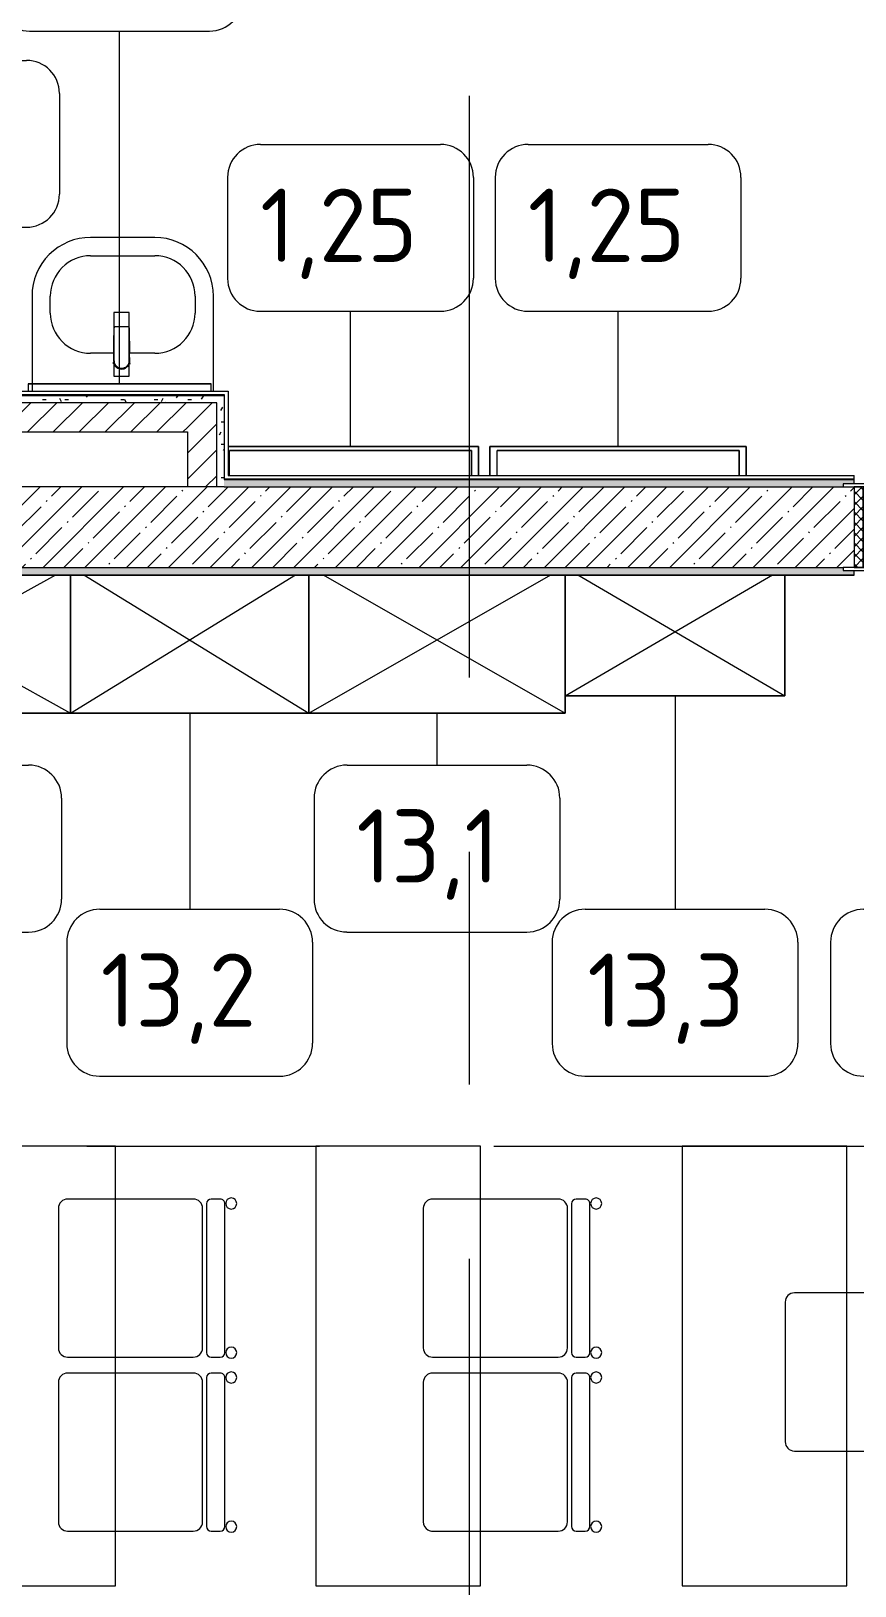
# Model space of a CAD drawing. Header units: millimetres. Extents: x 81566 to 292854, y -8553 to 29000.
# Drawn here: x 97413 to 99662, y 2400 to 6644 of the extents above; entities that cross this region are included whole.
import ezdxf

# ---------------------------------------------------------------- set-up
doc = ezdxf.new("R2010")
doc.units = ezdxf.units.MM
doc.linetypes.add('Осевая', pattern=[3175, 635, -476.25, 1587.5, -476.25])
for name, color, linetype, lineweight in [('0-1', 7, 'Continuous', 9), ('A-DOOR', 7, 'Continuous', 9), ('A-DOOR-FRAM-2', 7, 'Continuous', 9), ('A-WALL', 7, 'Continuous', 9), ('I-FURN-IDEN', 7, 'Continuous', 9), ('I-WALL', 7, 'Continuous', 9), ('Оси-2', 7, 'Осевая', 9)]:
    doc.layers.add(name, color=color, linetype=linetype, lineweight=lineweight)
for name, color, linetype, lineweight, true_color in [('A-DOOR-1', 7, 'Continuous', 9, 0xc0c0c0), ('A-DOOR-FRAM-1', 7, 'Continuous', 9, 0xc0c0c0), ('A-WALL-1', 9, 'Continuous', 9, 0x808080), ('A-WALL-FNSH-1', 9, 'Continuous', 9, 0x808080), ('I-FURN-1', 9, 'Continuous', 9, 0x808080), ('P-SANR-FIXT-1', 9, 'Continuous', 13, 0x808080)]:
    doc.layers.add(name, color=color, linetype=linetype, lineweight=lineweight, true_color=true_color)
doc.styles.add('GOST Common', font='GOST_Common.ttf', dxfattribs={"height": 200})
pattern_1 = [(45, (0, 0), (-35.35534, 35.35534), [])]
pattern_2 = [(0, (0, 0), (121.92, 30.48), [10.058, -81.382, 10.058, -81.382, -487.68]), (0, (0, 0), (121.92, 30.48), [-182.88, 10.058, -172.822, 10.058, -81.382, -213.36]), (0, (0, 0), (121.92, 30.48), [-457.2, 10.058, -50.902, 10.058, -142.342]), (120, (45.72, 15.24), (-87.356454, 90.345817), [10.058, -81.382, 10.058, -81.382, -487.68]), (120, (45.72, 15.24), (-87.356454, 90.345817), [-182.88, 10.058, -172.822, 10.058, -81.382, -213.36]), (120, (45.72, 15.24), (-87.356454, 90.345817), [-457.2, 10.058, -50.902, 10.058, -142.342]), (240, (60.96, 76.2), (-34.563546, -120.825817), [10.058, -81.382, 10.058, -81.382, -487.68]), (240, (60.96, 76.2), (-34.563546, -120.825817), [-182.88, 10.058, -172.822, 10.058, -81.382, -213.36]), (240, (60.96, 76.2), (-34.563546, -120.825817), [-457.2, 10.058, -50.902, 10.058, -142.342])]

# ---------------------------------------------------------------- blocks, each defined once
blk = doc.blocks.new('110_Дверь_СКБ_1Ст_Внутренняя1 - Д-7а_л__950x2100h_Туалет-32220591-План расстановки мебели и оборудования 2 этажа в осях 23-33')
at = {"layer": 'A-DOOR'}
h = blk.add_hatch(dxfattribs=at)
h.set_pattern_fill('FP_11', color=256, style=0, pattern_type=2)
h.set_pattern_definition([(135, (1776.41, 174.685), (-14.14214, -14.14214), []), (225, (1776.41, 174.685), (14.14214, -14.14214), [])])
h.paths.add_polyline_path([(537.5, 110), (512.5, 110), (512.5, -110), (537.5, -110)])
at = {"layer": 'A-DOOR-FRAM-2'}
h = blk.add_hatch(dxfattribs=at)
h.set_pattern_fill('FP_12', color=256, style=0, pattern_type=2)
h.set_pattern_definition([(45, (-346.384, 174.685), (-14.1421, 14.1421), []), (135, (-346.384, 174.685), (-14.1421, -14.1421), [])])
h.paths.add_polyline_path([(-487.5, 110), (-512.5, 110), (-512.5, -110), (-487.5, -110)])
at = {"layer": 'A-DOOR-1'}
for p, q in [((487.5, 1060), (447.5, 1060)), ((447.5, 1060), (447.5, 110)), ((487.5, 110), (487.5, 1060)), ((447.5, 110), (487.5, 110))]:
    blk.add_line(p, q, dxfattribs=at)
blk.add_arc((487.5, 110), 950, 90, 180, dxfattribs=at)
at = {"layer": 'A-DOOR-FRAM-1'}
for p, q in [((-472.5, 118), (-542.5, 118)), ((-542.5, 118), (-542.5, 110)), ((-542.5, 110), (-472.5, 110)), ((-487.5, 110), (-512.5, 110)), ((-512.5, 110), (-512.5, -110)), ((-462.5, 110), (-487.5, 110)), ((-487.5, 110), (-487.5, 30)), ((-487.5, -110), (-487.5, 110)), ((-472.5, 110), (-487.5, 110)), ((-487.5, 110), (-487.5, 109)), ((-487.5, 109), (-472.5, 109)), ((-472.5, 110), (-472.5, 118)), ((-472.5, 109), (-472.5, 110)), ((-462.5, 70), (-462.5, 110)), ((487.5, 110), (487.5, 70)), ((512.5, 110), (487.5, 110)), ((567.5, 118), (497.5, 118)), ((497.5, 118), (497.5, 110)), ((512.5, 110), (497.5, 110)), ((497.5, 110), (497.5, 109)), ((497.5, 110), (567.5, 110)), ((497.5, 109), (512.5, 109)), ((512.5, 30), (512.5, 110)), ((537.5, 110), (512.5, 110)), ((512.5, 110), (512.5, -110)), ((512.5, 109), (512.5, 110)), ((537.5, -110), (537.5, 110)), ((567.5, 110), (567.5, 118)), ((-452.5, 70), (-462.5, 70)), ((-452.5, 30), (-452.5, 70)), ((487.5, 70), (477.5, 70)), ((477.5, 70), (477.5, 30)), ((-487.5, 30), (-452.5, 30)), ((-472.5, 30), (-487.5, 30)), ((-487.5, 30), (-487.5, -110)), ((-472.5, -110), (-472.5, 30)), ((477.5, 30), (512.5, 30)), ((512.5, 30), (497.5, 30)), ((497.5, 30), (497.5, -110)), ((512.5, -110), (512.5, 30)), ((-472.5, -110), (-542.5, -110)), ((-542.5, -110), (-542.5, -118)), ((-542.5, -118), (-472.5, -118)), ((-512.5, -110), (-487.5, -110)), ((-487.5, -110), (-472.5, -110)), ((-472.5, -118), (-472.5, -110)), ((497.5, -110), (512.5, -110)), ((567.5, -110), (497.5, -110)), ((497.5, -110), (497.5, -118)), ((497.5, -118), (567.5, -118)), ((512.5, -110), (537.5, -110)), ((567.5, -118), (567.5, -110))]:
    blk.add_line(p, q, dxfattribs=at)
blk = doc.blocks.new('Вешалка - 1_25-26107852-План расстановки мебели и оборудования 2 этажа в осях 23-33')
at = {"layer": 'I-FURN-1'}
for p, q in [((350, 55), (-334.1, 55)), ((-334.1, 55), (350, 55)), ((-330.4, -24.2), (-330.4, 44.4)), ((-330.4, -24.2), (-330.4, 44.4)), ((-330.4, 44.4), (330.2, 44.4)), ((330.2, 44.4), (-330.4, 44.4)), ((330.2, 44.4), (330.2, -24.2)), ((330.2, -24.2), (330.2, 44.4)), ((350, -24.2), (350, 55)), ((350, 55), (350, -24.2))]:
    blk.add_line(p, q, dxfattribs=at)
blk = doc.blocks.new('Вешалка - 1_25-V70-План расстановки мебели и оборудования 2 этажа в осях 23-33')
at = {"layer": 'I-FURN-1'}
for p, q in [((350, 55), (-350, 55)), ((-350, 55), (-350, -24.2)), ((-350, -24.2), (-350, 55)), ((-350, 55), (350, 55)), ((-330.4, -24.2), (-330.4, 44.4)), ((-330.4, -24.2), (-330.4, 44.4)), ((-330.4, 44.4), (330.2, 44.4)), ((330.2, 44.4), (-330.4, 44.4)), ((330.2, 44.4), (330.2, -24.2)), ((330.2, -24.2), (330.2, 44.4)), ((350, -24.2), (350, 55)), ((350, 55), (350, -24.2))]:
    blk.add_line(p, q, dxfattribs=at)
blk = doc.blocks.new('Стол базовый прямоугольный - 1_88-26291934-План расстановки мебели и оборудования 2 этажа в осях 23-33')
at = {"layer": 'I-FURN-1'}
for p, q in [((600, 225), (-600, 225)), ((-600, 225), (-600, -225)), ((600, -225), (600, 225)), ((-600, -225), (600, -225))]:
    blk.add_line(p, q, dxfattribs=at)
blk = doc.blocks.new('M_Стул-Breuer - 1_87-25466819-План расстановки мебели и оборудования 2 этажа в осях 23-33')
at = {"layer": 'I-FURN-1'}
for p, q in [((-215.9, 215.9), (-215.9, 85)), ((190.5, 241.3), (-190.5, 241.3)), ((215.9, 85), (215.9, 215.9)), ((-215.9, 85), (-215.9, -127)), ((215.9, -127), (215.9, 85)), ((203.2, -163.5), (-203.2, -163.5)), ((-190.5, -152.4), (190.5, -152.4)), ((-215.9, -176.2), (-215.9, -200.8)), ((215.9, -200.8), (215.9, -176.2)), ((-203.2, -213.5), (203.2, -213.5))]:
    blk.add_line(p, q, dxfattribs=at)
for centre, radius, start, end in [((-190.5, 215.9), 25.4, 150, 180), ((-190.5, 215.9), 25.4, 90, 150), ((190.5, 215.9), 25.4, 0, 90), ((-190.5, -127), 25.4, 180, 270), ((190.5, -127), 25.4, 270, 360), ((-203.2, -176.2), 12.7, 90, 180), ((203.2, -176.2), 12.7, 360, 90), ((-203.2, -200.8), 12.7, 180, 270), ((203.2, -200.8), 12.7, 270, 360), ((-203.5, -230.6), 15.1, 360, 180), ((-203.5, -230.6), 15.1, 180, 360), ((203.7, -230.6), 15.1, 360, 180), ((203.7, -230.6), 15.1, 180, 360)]:
    blk.add_arc(centre, radius, start, end, dxfattribs=at)
blk = doc.blocks.new('M_Стул-Breuer - 1_87-V76-План расстановки мебели и оборудования 2 этажа в осях 23-33')
at = {"layer": 'I-FURN-1'}
for p, q in [((-215.9, 215.9), (-215.9, 85)), ((190.5, 241.3), (-190.5, 241.3)), ((215.9, 85), (215.9, 215.9)), ((-215.9, 85), (-215.9, -127)), ((215.9, -127), (215.9, 85)), ((203.2, -163.5), (-203.2, -163.5)), ((-190.5, -152.4), (190.5, -152.4)), ((-215.9, -176.2), (-215.9, -200.8)), ((215.9, -200.8), (215.9, -176.2)), ((-203.2, -213.5), (203.2, -213.5))]:
    blk.add_line(p, q, dxfattribs=at)
for centre, radius, start, end in [((-190.5, 215.9), 25.4, 90, 180), ((190.5, 215.9), 25.4, 0, 90), ((-190.5, -127), 25.4, 180, 270), ((190.5, -127), 25.4, 270, 360), ((-203.2, -176.2), 12.7, 90, 180), ((203.2, -176.2), 12.7, 360, 90), ((-203.2, -200.8), 12.7, 180, 270), ((203.2, -200.8), 12.7, 270, 360), ((-203.5, -230.6), 15.1, 360, 180), ((-203.5, -230.6), 15.1, 180, 360), ((203.7, -230.6), 15.1, 360, 180), ((203.7, -230.6), 15.1, 180, 360)]:
    blk.add_arc(centre, radius, start, end, dxfattribs=at)
blk = doc.blocks.new('Шкаф параметрический - 13_3-25587571-План расстановки мебели и оборудования 2 этажа в осях 23-33')
at = {"layer": 'I-FURN-1'}
for p, q in [((0, 0), (565.7, 330)), ((0, 330), (0, 0)), ((0, 0), (0, 330)), ((34.3, 330), (600, 0)), ((600, 0), (600, 330)), ((600, 330), (600, 0)), ((0, 0), (600, 0)), ((600, 0), (0, 0))]:
    blk.add_line(p, q, dxfattribs=at)
blk = doc.blocks.new('Шкаф параметрический - 13_1-25587687-План расстановки мебели и оборудования 2 этажа в осях 23-33')
at = {"layer": 'I-FURN-1'}
for p, q in [((0, 0), (660.8, 377.6)), ((0, 377.6), (0, 0)), ((0, 0), (0, 377.6)), ((39.2, 377.6), (700, 0)), ((700, 0), (700, 377.6)), ((700, 377.6), (700, 47.6)), ((700, 47.6), (700, 0)), ((0, 0), (700, 0)), ((700, 0), (0, 0))]:
    blk.add_line(p, q, dxfattribs=at)
blk = doc.blocks.new('Шкаф параметрический - 13_2-25587811-План расстановки мебели и оборудования 2 этажа в осях 23-33')
at = {"layer": 'I-FURN-1'}
for p, q in [((0, 0), (613.6, 377.6)), ((0, 377.6), (0, 0)), ((0, 0), (0, 377.6)), ((36.4, 377.6), (650, 0)), ((650, 0), (650, 377.6)), ((650, 377.6), (650, 0)), ((0, 0), (650, 0)), ((650, 0), (0, 0))]:
    blk.add_line(p, q, dxfattribs=at)
blk = doc.blocks.new('Шкаф параметрический - 13_4-25587915-План расстановки мебели и оборудования 2 этажа в осях 23-33')
at = {"layer": 'I-FURN-1'}
for p, q in [((0, 0), (679.7, 377.6)), ((0, 377.6), (0, 0)), ((0, 0), (0, 377.6)), ((40.3, 377.6), (720, 0)), ((720, 0), (720, 377.6)), ((720, 377.6), (720, 0)), ((0, 0), (720, 0)), ((720, 0), (0, 0))]:
    blk.add_line(p, q, dxfattribs=at)
blk = doc.blocks.new('M_Стул-Breuer - 1_87-V90-План расстановки мебели и оборудования 2 этажа в осях 23-33')
at = {"layer": 'I-FURN-1'}
for p, q in [((-215.9, 215.9), (-215.9, 72.8)), ((190.5, 241.3), (-190.5, 241.3)), ((215.9, 72.8), (215.9, 215.9)), ((-215.9, 72.8), (-215.9, -127)), ((215.9, -127), (215.9, 72.8)), ((203.2, -163.5), (-203.2, -163.5)), ((-190.5, -152.4), (190.5, -152.4)), ((-215.9, -176.2), (-215.9, -200.8)), ((215.9, -200.8), (215.9, -176.2)), ((-203.2, -213.5), (203.2, -213.5))]:
    blk.add_line(p, q, dxfattribs=at)
for centre, radius, start, end in [((-190.5, 215.9), 25.4, 90, 180), ((190.5, 215.9), 25.4, 0, 90), ((-190.5, -127), 25.4, 180, 270), ((190.5, -127), 25.4, 270, 360), ((-203.2, -176.2), 12.7, 90, 180), ((203.2, -176.2), 12.7, 360, 90), ((-203.2, -200.8), 12.7, 180, 270), ((203.2, -200.8), 12.7, 270, 360), ((-203.5, -230.6), 15.1, 360, 180), ((-203.5, -230.6), 15.1, 180, 360), ((203.7, -230.6), 15.1, 360, 180), ((203.7, -230.6), 15.1, 180, 360)]:
    blk.add_arc(centre, radius, start, end, dxfattribs=at)
blk = doc.blocks.new('зеркало круглое500д - 1_22а зеркало круглое d500-30453653-План расстановки мебели и оборудования 2 этажа в осях 23-33')
at = {"layer": 'I-FURN-1'}
for p, q in [((-250, 0), (-250, -20)), ((-250, 0), (250, 0)), ((250, 0), (-250, 0)), ((250, -20), (250, 0))]:
    blk.add_line(p, q, dxfattribs=at)
blk = doc.blocks.new('Раковина Roca Debba 50x42 - гибкая подводка_ 640х550х165 PN6_3_ ХВ_ГВ накидная гайка BP DN15_ К-гл_кон_ П DN 50-V215-План расстановки мебели и оборудования 2 этажа в осях 23-33')
at = {"layer": 'P-SANR-FIXT-1'}
for p, q in [((-249.2, 0), (-255, 0)), ((-255, 0), (-255, -260)), ((-243, 0), (-249.2, 0)), ((-224.5, 0), (-243, 0)), ((-194.8, 0), (-224.5, 0)), ((-155.2, 0), (-194.7, 0)), ((-107.8, 0), (-155.1, 0)), ((-55, 0), (-107.7, 0)), ((0.6, 0), (-54.9, 0)), ((56.4, 0), (0.9, 0)), ((109.2, 0), (56.6, 0)), ((156.3, 0), (109.4, 0)), ((196.2, 0), (156.8, 0)), ((226, 0), (196.3, 0)), ((240, 0), (226.1, 0)), ((240, -19.9), (240, 0)), ((240, -260), (240, -19.9)), ((-95, -103.6), (-25.6, -103.6)), ((16.4, -103.6), (80, -103.6)), ((-205, -260), (-205, -213.6)), ((190, -213.6), (190, -260)), ((80, -370), (-95, -370)), ((-95, -420), (80, -420))]:
    blk.add_line(p, q, dxfattribs=at)
for centre, radius, start, end in [((-95, -213.6), 110, 90, 180), ((80, -213.6), 110, 0, 90), ((-95, -260), 160, 180, 270), ((-95, -260), 110, 180, 270), ((80, -260), 160, 270, 0), ((80, -260), 110, 270, 0)]:
    blk.add_arc(centre, radius, start, end, dxfattribs=at)
blk = doc.blocks.new('смеситель для раковины - Default-V219-План расстановки мебели и оборудования 2 этажа в осях 23-33')
at = {"layer": '0-1'}
for p, q in [((21, 151.6), (-21, 151.6)), ((20.3, 111.8), (-20.3, 111.8)), ((-22.2, 10.7), (-21.7, 15.4)), ((-20.7, 17.2), (-20.7, 16.7)), ((-20.3, 19.4), (-20.3, 15.8)), ((20.3, 15.8), (20.3, 19.4)), ((20.8, 16.7), (20.8, 17.2)), ((21.7, 15.4), (22.2, 10))]:
    blk.add_line(p, q, dxfattribs=at)
at = {"layer": '0-1', "flags": 128}
for points in [[(-21, 151.3), (-21, 147.9), (-21, 145.7), (-21, 145.2), (-21, 144.9), (-21, 144.8), (-21, 144.7), (-21, 144.7)], [(21, 89.1), (21, 88.6), (21, 88.3), (21, 88.3)]]:
    blk.add_lwpolyline(points, dxfattribs=at)
at = {"layer": 'P-SANR-FIXT-1'}
for p, q in [((21, 151.6), (-21, 151.6)), ((-21, 151.6), (-21, -23)), ((21, -23), (21, 151.6)), ((-20.3, 111.8), (-20.3, 111.8)), ((-20.3, 111.8), (-20.3, 109.7)), ((20.3, 109.7), (20.3, 111.8)), ((20.3, 111.8), (20.3, 111.8)), ((-20.3, 15.8), (-20.3, 17.1)), ((20.3, 17.1), (20.3, 15.8)), ((21.3, 15.1), (21.1, 17.1)), ((21.1, 17.1), (21.3, 15.1)), ((-21, -23), (21, -23))]:
    blk.add_line(p, q, dxfattribs=at)
at = {"layer": 'P-SANR-FIXT-1', "flags": 128}
for points in [[(-21, 144), (-21, 91), (-21, 37.9)], [(21, 37.9), (21, 91), (21, 144)], [(-20.3, 19.4), (-20.3, 60.2), (-20.3, 109.7)], [(20.3, 109.7), (20.3, 60.2), (20.3, 19.4)], [(21, 17.1), (21, 22.3), (21, 27.5), (21, 32.7), (21, 37.9)], [(21, 15.1), (21, 15.6), (21, 16.1), (21, 16.6), (21, 17.1)]]:
    blk.add_lwpolyline(points, dxfattribs=at)
at = {"layer": 'P-SANR-FIXT-1'}
for centre, major_axis, ratio, start_param, end_param in [((-9809.3, 72.1), (-9788.3, 0.5), 0.986286, 3.135948, 3.138103), ((0, 17.2), (20.8, 0), 0.98634, 3.060685, 3.141593), ((0, 17.2), (20.8, 0), 0.98634, 3.141593, 3.395551), ((0, 17.2), (20.8, 0), 0.98634, 3.707105, 3.769911), ((0, 17.2), (20.8, 0), 0.98634, 5.654867, 5.717635), ((0, 17.2), (-20.8, 0), 0.98634, 2.887544, 3.141593), ((0, 17.2), (20.8, 0), 0.98634, 0, 0.080911), ((0, 17.2), (20.8, 0), 0.98634, 4.154533, 5.270098)]:
    blk.add_ellipse(centre, major_axis=major_axis, ratio=ratio, start_param=start_param, end_param=end_param, dxfattribs=at)
for points, knots in [([(-21, 151.6), (-21, 151.7), (-21, 151.5), (-21, 150.5), (-21, 148.7), (-21, 146.9), (-21, 145.2), (-21, 144.4), (-21, 144)], [0.4444444, 0.4444444, 0.4444444, 0.4444444, 0.5555556, 0.6666667, 0.7777778, 0.8888889, 0.9444444, 1, 1, 1, 1]), ([(21, 144), (21, 144.4), (21, 145.2), (21, 146.9), (21, 148.7), (21, 150.5), (21, 151.5), (21, 151.7), (21, 151.6)], [0, 0, 0, 0, 0.0555556, 0.1111111, 0.2222222, 0.3333333, 0.4444444, 0.5555556, 0.5555556, 0.5555556, 0.5555556]), ([(-21.3, 38.9), (-21.3, 39.6), (-21.2, 41.1), (-21.2, 44.2), (-21.2, 48.8), (-21.1, 54.3), (-21.1, 59.3), (-21.1, 63.2), (-21.1, 66.1), (-21.1, 68.8), (-21.1, 72.5), (-21, 78.9), (-21, 84.5), (-21, 88.1)], [0.5862751, 0.5862751, 0.5862751, 0.5862751, 0.625, 0.6666667, 0.7083333, 0.75, 0.7916667, 0.8125, 0.8333333, 0.8541667, 0.875, 0.9166667, 1, 1, 1, 1]), ([(21, 88.1), (21, 84.5), (21, 78.9), (21.1, 72.5), (21.1, 68.8), (21.1, 66.1), (21.1, 63.2), (21.1, 59.3), (21.2, 54.3), (21.2, 48.8), (21.2, 44.2), (21.3, 41.1), (21.3, 39.6), (21.3, 38.9)], [0, 0, 0, 0, 0.0833333, 0.125, 0.1458333, 0.1666667, 0.1875, 0.2083333, 0.25, 0.2916667, 0.3333333, 0.375, 0.4137249, 0.4137249, 0.4137249, 0.4137249]), ([(-21.1, 17.1), (-21.2, 16.5), (-21.2, 16), (-21.3, 15.4), (-21.3, 15.4)], [0, 0, 0, 0, 0.1, 0.1032771, 0.1032771, 0.1032771, 0.1032771]), ([(21, 15.1), (20.9, 14), (20.5, 11.7), (19.3, 8.5), (17.6, 5.5), (14.8, 1.9), (11.1, -0.9), (6.8, -2.8), (3.4, -3.6), (0, -3.8), (-4.5, -3.5), (-10.1, -1.7), (-14.7, 1.9), (-17.6, 5.5), (-19.3, 8.4), (-20.5, 11.7), (-20.9, 13.9), (-21, 15)], [0, 0, 0, 0, 0.055556, 0.111111, 0.166667, 0.222222, 0.333333, 0.388889, 0.444444, 0.5, 0.555556, 0.666667, 0.777778, 0.833333, 0.888889, 0.944444, 1, 1, 1, 1]), ([(20.3, 19.4), (20.3, 18.2), (20.2, 15.9), (19.3, 12.3), (18, 9.6), (16.8, 7.5), (15.7, 6), (14.5, 4.7), (12.8, 3), (10.4, 1.2), (7.1, -0.4), (2.4, -1.7), (-2.5, -1.7), (-7.1, -0.4), (-10.9, 1.5), (-13.6, 3.7), (-15.4, 5.7), (-16.5, 7.1), (-17.7, 9), (-18.9, 11.5), (-20, 15), (-20.3, 17.7), (-20.3, 19.4)], [0, 0, 0, 0, 0.055556, 0.111111, 0.166667, 0.194444, 0.222222, 0.25, 0.277778, 0.333333, 0.388889, 0.444444, 0.555556, 0.611111, 0.666667, 0.75, 0.770833, 0.791667, 0.833333, 0.875, 0.916667, 1, 1, 1, 1]), ([(20.3, 15.8), (20.3, 13.7), (19.8, 10.7), (17.9, 6.9), (16.3, 4.7), (14.8, 3.1), (13, 1.5), (11.1, 0.2), (9, -0.8), (7.3, -1.5), (5.5, -2), (3.6, -2.4), (1.4, -2.7), (-0.9, -2.7), (-3.3, -2.5), (-5.5, -2), (-7.7, -1.3), (-9.8, -0.4), (-11.7, 0.6), (-13.5, 1.9), (-15.1, 3.4), (-16.9, 5.4), (-19.5, 9.5), (-20.3, 13.2), (-20.3, 15.8)], [0, 0, 0, 0, 0.111111, 0.166667, 0.222222, 0.25, 0.277778, 0.333333, 0.361111, 0.388889, 0.416667, 0.444444, 0.479167, 0.513889, 0.548611, 0.583333, 0.618056, 0.652778, 0.6875, 0.722222, 0.756944, 0.791667, 0.861111, 1, 1, 1, 1]), ([(21.1, 17.1), (21.1, 16.7), (21.2, 16.1), (21.3, 15.6), (21.3, 15.3)], [0, 0, 0, 0, 0.0625, 0.1032634, 0.1032634, 0.1032634, 0.1032634])]:
    blk.add_open_spline(points, degree=3, knots=knots, dxfattribs=at)
for points in [[(-21.1, 17.1), (-21.1, 16.7), (-21.1, 16), (-21, 15.3), (-21, 15)], [(21, 37.9), (21, 36.1), (21, 32.7), (21.1, 27.5), (21.1, 22.3), (21.1, 18.8), (21.1, 17.1)], [(21.1, 17.1), (21.1, 16.7), (21.1, 16.1), (21, 15.4), (21, 15.1)], [(21.3, 15.3), (21.2, 15.9), (21.2, 16.5), (21.1, 17.1)]]:
    blk.add_open_spline(points, degree=3, dxfattribs=at)
blk = doc.blocks.new('Марка_Мебель - В прямоуг_Balcon_Марка-25523697-План расстановки мебели и оборудования 2 этажа в осях 23-33')
at = {"layer": 'I-FURN-IDEN'}
for p, q in [((-2.455, 2.278), (2.455, 2.278)), ((-3.355, 1.378), (-3.355, -1.384)), ((3.355, 1.378), (3.355, -1.378)), ((-2.461, -2.278), (2.455, -2.278))]:
    blk.add_line(p, q, dxfattribs=at)
for centre, radius, start, end in [((-2.455, 1.378), 0.9, 90, 180), ((2.455, 1.378), 0.9, 0, 90), ((-2.461, -1.384), 0.893, 180, 270), ((2.455, -1.378), 0.9, 270, 0)]:
    blk.add_arc(centre, radius, start, end, dxfattribs=at)

msp = doc.modelspace()

# ---------------------------------------------------------------- hatches: boundary and pattern name
at = {"layer": 'I-WALL'}
h = msp.add_hatch(dxfattribs=at)
h.set_pattern_fill('FP_41', color=256, style=0, pattern_type=2)
h.set_pattern_definition(pattern_2)
h.paths.add_polyline_path([(97940, 5630), (97940, 5650), (95340, 5650), (95340, 5630), (97920, 5630)])
h = msp.add_hatch(dxfattribs=at)
h.set_pattern_fill('FP_5', color=256, style=0, pattern_type=2)
h.set_pattern_definition(pattern_1)
h.paths.add_polyline_path([(97840, 5550), (97840, 5630), (95340, 5630), (95340, 5550), (97499.5, 5550)])
h = msp.add_hatch(dxfattribs=at)
h.set_pattern_fill('FP_5', color=256, style=0, pattern_type=2)
h.set_pattern_definition(pattern_1)
h.paths.add_polyline_path([(97920, 5400), (97920, 5630), (97840, 5630), (97840, 5400)])
h = msp.add_hatch(dxfattribs=at)
h.set_pattern_fill('FP_41', color=256, style=0, pattern_type=2)
h.set_pattern_definition(pattern_2)
h.paths.add_polyline_path([(97940, 5400), (97940, 5630), (97920, 5630), (97920, 5400)])
h = msp.add_hatch(dxfattribs=at)
h.set_pattern_fill('FP_2', color=256, style=0, pattern_type=2)
h.set_pattern_definition([(45, (0, 0), (-57.024626, 57.024626), []), (45, (57.025, 0), (-57.024626, 57.024626), [100.806, -20.161, 3.353, -16.808])])
h.paths.add_polyline_path([(101570, 5180), (101610, 5180), (101610, 5400), (100710, 5400), (100710, 5180), (101379.2, 5180)])
h.paths.add_polyline_path([(99660, 5180), (99660, 5400), (94210, 5400), (94210, 5180), (99630, 5180)])
h = msp.add_hatch(dxfattribs=at)
h.set_pattern_fill('FP_41', color=256, style=0, pattern_type=2)
h.set_pattern_definition(pattern_2)
h.paths.add_polyline_path([(100740, 5400), (101060, 5400), (101060, 5420), (100710, 5420), (100710, 5408), (100740, 5408), (100740, 5401.7)])
h.paths.add_polyline_path([(99630, 5400), (99630, 5408), (99660, 5408), (99660, 5420), (97940, 5420), (97940, 5400), (98792.7, 5400)])
h = msp.add_hatch(dxfattribs=at)
h.set_pattern_fill('FP_41', color=256, style=0, pattern_type=2)
h.set_pattern_definition(pattern_2)
h.paths.add_polyline_path([(100740, 5160), (101570, 5160), (101570, 5180), (100740, 5180), (100740, 5172), (100710, 5172), (100710, 5160)])
h.paths.add_polyline_path([(99660, 5160), (99660, 5172), (99630, 5172), (99630, 5180), (94190, 5180), (94190, 5160), (98792.7, 5160)])

# ---------------------------------------------------------------- linework, layer by layer
at = {"layer": 'A-WALL'}
for p, q in [((97940, 5650), (97940, 5420)), ((97940, 5420), (99660, 5420)), ((97940, 5400), (99630, 5400)), ((94210, 5180), (99630, 5180))]:
    msp.add_line(p, q, dxfattribs=at)
at = {"layer": 'A-WALL-1'}
for p, q in [((97920, 5630), (95340, 5630)), ((97920, 5400), (97920, 5630)), ((95340, 5550), (97840, 5550)), ((97840, 5550), (97840, 5400)), ((97940, 5400), (94210, 5400)), ((99660, 5408), (99660, 5420)), ((94190, 5160), (99660, 5160)), ((99660, 5160), (99660, 5172))]:
    msp.add_line(p, q, dxfattribs=at)
at = {"layer": 'A-WALL-FNSH-1'}
for p, q in [((97941, 5651), (95361, 5651)), ((95361, 5650), (97940, 5650)), ((97941, 5421), (97941, 5651)), ((99660, 5421), (97941, 5421)), ((94189, 5159), (99660, 5159)), ((99660, 5159), (99660, 5160))]:
    msp.add_line(p, q, dxfattribs=at)
at = {"layer": 'I-FURN-IDEN'}
for p, q in [((97655, 5681), (97655, 6644.4)), ((98285.1, 5510.2), (98285.1, 5879.5)), ((99015.8, 5510.2), (99015.8, 5879.5)), ((99171.2, 4830), (99171.2, 4246.8)), ((97846.2, 4782.4), (97846.2, 4246.8)), ((98521.2, 4782.4), (98521.2, 4640.3))]:
    msp.add_line(p, q, dxfattribs=at)
at = {"layer": 'I-WALL'}
for p, q in [((95360, 5661), (97951, 5661)), ((97951, 5661), (97951, 5431)), ((97951, 5431), (99660, 5431)), ((99660, 5420), (99660, 5431))]:
    msp.add_line(p, q, dxfattribs=at)
at = {"layer": 'Оси-2'}
for p, q in [((98610, 593.7), (98610, 19415.1)), ((84865.6, 3600), (122760, 3600))]:
    msp.add_line(p, q, dxfattribs=at)

# ---------------------------------------------------------------- block references
at = {"layer": 'A-DOOR-1', "rotation": 180}
msp.add_blockref('110_Дверь_СКБ_1Ст_Внутренняя1 - Д-7а_л__950x2100h_Туалет-32220591-План расстановки мебели и оборудования 2 этажа в осях 23-33', (100197.5, 5290), dxfattribs=at)
at = {"layer": 'I-FURN-1'}
for name, p in [('зеркало круглое500д - 1_22а зеркало круглое d500-30453653-План расстановки мебели и оборудования 2 этажа в осях 23-33', (97655, 5681)), ('Вешалка - 1_25-26107852-План расстановки мебели и оборудования 2 этажа в осях 23-33', (98285.1, 5455.2)), ('Вешалка - 1_25-V70-План расстановки мебели и оборудования 2 этажа в осях 23-33', (99015.8, 5455.2)), ('Шкаф параметрический - 13_4-25587915-План расстановки мебели и оборудования 2 этажа в осях 23-33', (96801.1, 4782.4)), ('Шкаф параметрический - 13_2-25587811-План расстановки мебели и оборудования 2 этажа в осях 23-33', (97521.2, 4782.4)), ('Шкаф параметрический - 13_1-25587687-План расстановки мебели и оборудования 2 этажа в осях 23-33', (98171.2, 4782.4)), ('Шкаф параметрический - 13_3-25587571-План расстановки мебели и оборудования 2 этажа в осях 23-33', (98871.2, 4830))]:
    msp.add_blockref(name, p, dxfattribs=at)
for name, p, rotation in [('Стол базовый прямоугольный - 1_88-26291934-План расстановки мебели и оборудования 2 этажа в осях 23-33', (97419, 3000), 90), ('Стол базовый прямоугольный - 1_88-26291934-План расстановки мебели и оборудования 2 этажа в осях 23-33', (98415.3, 3000), 90), ('Стол базовый прямоугольный - 1_88-26291934-План расстановки мебели и оборудования 2 этажа в осях 23-33', (99415.3, 3000), 90), ('M_Стул-Breuer - 1_87-V76-План расстановки мебели и оборудования 2 этажа в осях 23-33', (97729, 3240), 90.00000000000006), ('M_Стул-Breuer - 1_87-V76-План расстановки мебели и оборудования 2 этажа в осях 23-33', (98725.3, 3240), 90.00000000000006), ('M_Стул-Breuer - 1_87-V90-План расстановки мебели и оборудования 2 этажа в осях 23-33', (99713.2, 2983.8), 90.00000000000006), ('M_Стул-Breuer - 1_87-V76-План расстановки мебели и оборудования 2 этажа в осях 23-33', (97729, 2765), 90.00000000000006), ('M_Стул-Breuer - 1_87-25466819-План расстановки мебели и оборудования 2 этажа в осях 23-33', (98725.3, 2765), 90.00000000000006)]:
    msp.add_blockref(name, p, dxfattribs=dict(at, rotation=rotation))
at = {"layer": 'I-FURN-IDEN', "xscale": 99.99999999999993, "yscale": 99.99999999999993, "zscale": 99.99999999999993}
for p in [(97655, 6872.2), (97155, 6336.7), (98285.1, 6107.3), (99015.8, 6107.3), (97161.1, 4412.6), (98521.2, 4412.6), (97846.2, 4019), (99171.2, 4019), (99931.4, 4019)]:
    msp.add_blockref('Марка_Мебель - В прямоуг_Balcon_Марка-25523697-План расстановки мебели и оборудования 2 этажа в осях 23-33', p, dxfattribs=at)
at = {"layer": 'P-SANR-FIXT-1', "rotation": 180}
msp.add_blockref('Раковина Roca Debba 50x42 - гибкая подводка_ 640х550х165 PN6_3_ ХВ_ГВ накидная гайка BP DN15_ К-гл_кон_ П DN 50-V215-План расстановки мебели и оборудования 2 этажа в осях 23-33', (97655.8, 5661.1), dxfattribs=at)
at = {"layer": 'P-SANR-FIXT-1'}
msp.add_blockref('смеситель для раковины - Default-V219-План расстановки мебели и оборудования 2 этажа в осях 23-33', (97660.4, 5725), dxfattribs=at)

# ---------------------------------------------------------------- texts
at = {"layer": 'I-FURN-IDEN', "char_height": 200, "attachment_point": 1, "style": 'GOST Common'}
for s, insert, width in [('1,25', (98038.6, 6214.3), 561.181), ('1,25', (98769.3, 6214.3), 561.181), ('13,1', (98301.2, 4519.6), 497.046), ('13,2', (97603.2, 4126.1), 553.164), ('13,3', (98931.7, 4126.1), 545.147)]:
    msp.add_mtext(s, dxfattribs=dict(at, insert=insert, width=width))

doc.saveas('drawing.dxf')
